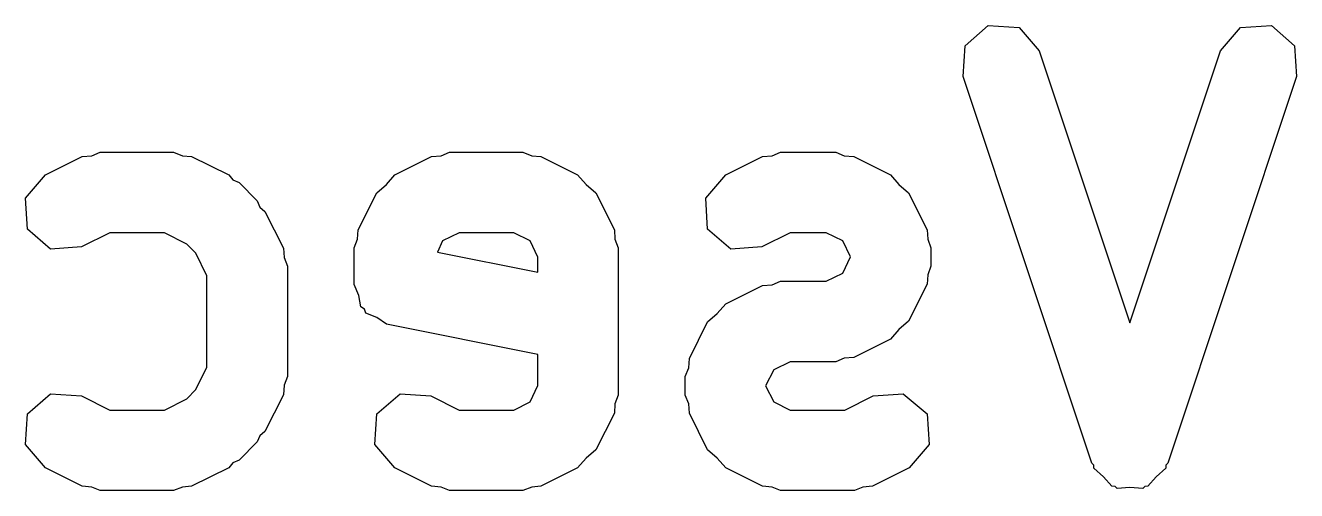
# Model space of a CAD drawing. Extents: x 83.8 to 115, y -109.8 to -83.6.
# Drawn here: x 113.041 to 115.016, y -91.634 to -90.912 of the extents above; entities that cross this region are included whole.
import ezdxf

# ---------------------------------------------------------------- set-up
doc = ezdxf.new("R2010")
doc.units = 0
doc.layers.add('BLACK', color=7, linetype='CONTINUOUS')

msp = doc.modelspace()

# ---------------------------------------------------------------- linework, layer by layer
at = {"layer": 'BLACK', "linetype": 'CONTINUOUS'}
for p, q in [((114.501, -90.9435), (114.537, -90.9121)), ((114.537, -90.9121), (114.585, -90.9155)), ((114.585, -90.9155), (114.616, -90.9517)), ((114.898, -90.9517), (114.929, -90.9155)), ((114.929, -90.9155), (114.977, -90.9121)), ((114.977, -90.9121), (115.013, -90.9435)), ((114.498, -90.9912), (114.501, -90.9435)), ((115.013, -90.9435), (115.016, -90.9912)), ((114.616, -90.9517), (114.757, -91.3738)), ((114.757, -91.3738), (114.898, -90.9517)), ((114.698, -91.5912), (114.498, -90.9912)), ((115.016, -90.9912), (114.816, -91.5912)), ((113.072, -91.1441), (113.129, -91.1155)), ((113.129, -91.1155), (113.144, -91.1145)), ((113.144, -91.1145), (113.157, -91.1089)), ((113.157, -91.1089), (113.271, -91.1089)), ((113.271, -91.1089), (113.285, -91.1145)), ((113.285, -91.1145), (113.299, -91.1155)), ((113.299, -91.1155), (113.357, -91.1441)), ((113.615, -91.1441), (113.672, -91.1155)), ((113.672, -91.1155), (113.687, -91.1145)), ((113.687, -91.1145), (113.7, -91.1089)), ((113.7, -91.1089), (113.814, -91.1089)), ((113.814, -91.1089), (113.828, -91.1145)), ((113.828, -91.1145), (113.842, -91.1155)), ((113.842, -91.1155), (113.899, -91.1441)), ((114.129, -91.1441), (114.186, -91.1155)), ((114.186, -91.1155), (114.201, -91.1145)), ((114.201, -91.1145), (114.214, -91.1089)), ((114.214, -91.1089), (114.3, -91.1089)), ((114.3, -91.1089), (114.313, -91.1145)), ((114.313, -91.1145), (114.328, -91.1155)), ((114.328, -91.1155), (114.385, -91.1441)), ((113.041, -91.1802), (113.072, -91.1441)), ((113.357, -91.1441), (113.363, -91.1519)), ((113.602, -91.1591), (113.615, -91.1441)), ((113.899, -91.1441), (113.912, -91.1591)), ((114.098, -91.1802), (114.129, -91.1441)), ((114.385, -91.1441), (114.398, -91.1591)), ((113.363, -91.1519), (113.373, -91.1558)), ((113.373, -91.1558), (113.401, -91.1844)), ((113.587, -91.172), (113.602, -91.1591)), ((113.912, -91.1591), (113.927, -91.172)), ((114.398, -91.1591), (114.413, -91.172)), ((113.044, -91.228), (113.041, -91.1802)), ((113.401, -91.1844), (113.405, -91.1939)), ((113.558, -91.2292), (113.587, -91.172)), ((113.927, -91.172), (113.956, -91.2292)), ((114.101, -91.228), (114.098, -91.1802)), ((114.413, -91.172), (114.442, -91.2292)), ((113.405, -91.1939), (113.413, -91.2006)), ((113.413, -91.2006), (113.442, -91.2578)), ((113.08, -91.2593), (113.044, -91.228)), ((113.172, -91.2339), (113.128, -91.2559)), ((113.257, -91.2339), (113.172, -91.2339)), ((113.292, -91.2514), (113.257, -91.2339)), ((113.552, -91.2571), (113.557, -91.2437)), ((113.557, -91.2437), (113.558, -91.2292)), ((113.715, -91.2339), (113.689, -91.2466)), ((113.8, -91.2339), (113.715, -91.2339)), ((113.825, -91.2466), (113.8, -91.2339)), ((113.956, -91.2292), (113.957, -91.2437)), ((113.957, -91.2437), (113.962, -91.2571)), ((114.137, -91.2593), (114.101, -91.228)), ((114.229, -91.2339), (114.185, -91.2559)), ((114.285, -91.2339), (114.229, -91.2339)), ((114.311, -91.2466), (114.285, -91.2339)), ((114.442, -91.2292), (114.443, -91.2437)), ((114.443, -91.2437), (114.448, -91.2571)), ((113.128, -91.2559), (113.08, -91.2593)), ((113.306, -91.2656), (113.292, -91.2514)), ((113.442, -91.2578), (113.443, -91.2723)), ((113.552, -91.3143), (113.552, -91.2571)), ((113.689, -91.2466), (113.681, -91.2639)), ((113.681, -91.2639), (113.837, -91.2952)), ((113.837, -91.2719), (113.825, -91.2466)), ((113.962, -91.2571), (113.962, -91.4857)), ((114.185, -91.2559), (114.137, -91.2593)), ((114.323, -91.2714), (114.311, -91.2466)), ((114.448, -91.2571), (114.448, -91.2857)), ((113.323, -91.3005), (113.306, -91.2656)), ((113.443, -91.2723), (113.448, -91.2857)), ((113.837, -91.2952), (113.837, -91.2719)), ((114.311, -91.2963), (114.323, -91.2714)), ((113.323, -91.4424), (113.323, -91.3005)), ((113.448, -91.2857), (113.448, -91.4571)), ((114.285, -91.3089), (114.311, -91.2963)), ((114.443, -91.2992), (114.442, -91.3137)), ((114.448, -91.2857), (114.443, -91.2992)), ((113.559, -91.3311), (113.552, -91.3143)), ((114.129, -91.3441), (114.186, -91.3155)), ((114.186, -91.3155), (114.201, -91.3145)), ((114.201, -91.3145), (114.214, -91.3089)), ((114.214, -91.3089), (114.285, -91.3089)), ((114.442, -91.3137), (114.413, -91.3708)), ((113.562, -91.349), (113.559, -91.3311)), ((113.568, -91.3525), (113.562, -91.349)), ((113.57, -91.3585), (113.568, -91.3525)), ((113.587, -91.3654), (113.57, -91.3585)), ((114.101, -91.372), (114.116, -91.3591)), ((114.116, -91.3591), (114.129, -91.3441)), ((113.602, -91.3756), (113.587, -91.3654)), ((113.837, -91.4227), (113.602, -91.3756)), ((114.073, -91.4292), (114.101, -91.372)), ((114.413, -91.3708), (114.398, -91.3838)), ((114.385, -91.3988), (114.328, -91.4273)), ((114.398, -91.3838), (114.385, -91.3988)), ((113.837, -91.471), (113.837, -91.4227)), ((113.306, -91.4773), (113.323, -91.4424)), ((114.072, -91.4437), (114.073, -91.4292)), ((114.229, -91.4339), (114.204, -91.4466)), ((114.3, -91.4339), (114.229, -91.4339)), ((114.313, -91.4284), (114.3, -91.4339)), ((114.328, -91.4273), (114.313, -91.4284)), ((113.448, -91.4571), (113.443, -91.4706)), ((114.066, -91.4571), (114.072, -91.4437)), ((114.066, -91.4857), (114.066, -91.4571)), ((114.204, -91.4466), (114.191, -91.4714)), ((113.292, -91.4915), (113.306, -91.4773)), ((113.443, -91.4706), (113.442, -91.4851)), ((113.825, -91.4963), (113.837, -91.471)), ((114.191, -91.4714), (114.204, -91.4963)), ((113.044, -91.5149), (113.08, -91.4836)), ((113.08, -91.4836), (113.128, -91.487)), ((113.128, -91.487), (113.172, -91.5089)), ((113.257, -91.5089), (113.292, -91.4915)), ((113.442, -91.4851), (113.413, -91.5422)), ((113.587, -91.5149), (113.623, -91.4836)), ((113.623, -91.4836), (113.671, -91.487)), ((113.671, -91.487), (113.715, -91.5089)), ((113.8, -91.5089), (113.825, -91.4963)), ((113.957, -91.4992), (113.956, -91.5137)), ((113.962, -91.4857), (113.957, -91.4992)), ((114.072, -91.4992), (114.066, -91.4857)), ((114.073, -91.5137), (114.072, -91.4992)), ((114.204, -91.4963), (114.229, -91.5089)), ((114.314, -91.5089), (114.358, -91.487)), ((114.358, -91.487), (114.405, -91.4836)), ((114.405, -91.4836), (114.442, -91.5149)), ((113.041, -91.5626), (113.044, -91.5149)), ((113.172, -91.5089), (113.257, -91.5089)), ((113.584, -91.5626), (113.587, -91.5149)), ((113.715, -91.5089), (113.8, -91.5089)), ((113.956, -91.5137), (113.927, -91.5708)), ((114.101, -91.5708), (114.073, -91.5137)), ((114.229, -91.5089), (114.314, -91.5089)), ((114.442, -91.5149), (114.445, -91.5626)), ((113.401, -91.5585), (113.373, -91.587)), ((113.405, -91.549), (113.401, -91.5585)), ((113.413, -91.5422), (113.405, -91.549)), ((113.072, -91.5988), (113.041, -91.5626)), ((113.615, -91.5988), (113.584, -91.5626)), ((113.927, -91.5708), (113.912, -91.5838)), ((114.116, -91.5838), (114.101, -91.5708)), ((114.445, -91.5626), (114.414, -91.5988)), ((113.129, -91.6273), (113.072, -91.5988)), ((113.357, -91.5988), (113.299, -91.6273)), ((113.363, -91.591), (113.357, -91.5988)), ((113.373, -91.587), (113.363, -91.591)), ((113.672, -91.6273), (113.615, -91.5988)), ((113.899, -91.5988), (113.842, -91.6273)), ((113.912, -91.5838), (113.899, -91.5988)), ((114.129, -91.5988), (114.116, -91.5838)), ((114.186, -91.6273), (114.129, -91.5988)), ((114.414, -91.5988), (114.357, -91.6273)), ((114.701, -91.5947), (114.698, -91.5912)), ((114.701, -91.5994), (114.701, -91.5947)), ((114.716, -91.6124), (114.701, -91.5994)), ((114.813, -91.5994), (114.798, -91.6124)), ((114.816, -91.5912), (114.813, -91.5947)), ((114.813, -91.5947), (114.813, -91.5994)), ((114.729, -91.6273), (114.716, -91.6124)), ((114.798, -91.6124), (114.785, -91.6273)), ((113.144, -91.6284), (113.129, -91.6273)), ((113.157, -91.6339), (113.144, -91.6284)), ((113.271, -91.6339), (113.157, -91.6339)), ((113.285, -91.6284), (113.271, -91.6339)), ((113.299, -91.6273), (113.285, -91.6284)), ((113.687, -91.6284), (113.672, -91.6273)), ((113.7, -91.6339), (113.687, -91.6284)), ((113.814, -91.6339), (113.7, -91.6339)), ((113.828, -91.6284), (113.814, -91.6339)), ((113.842, -91.6273), (113.828, -91.6284)), ((114.201, -91.6284), (114.186, -91.6273)), ((114.214, -91.6339), (114.201, -91.6284)), ((114.329, -91.6339), (114.214, -91.6339)), ((114.342, -91.6284), (114.329, -91.6339)), ((114.357, -91.6273), (114.342, -91.6284)), ((114.734, -91.6277), (114.729, -91.6273)), ((114.737, -91.6307), (114.734, -91.6277)), ((114.757, -91.6293), (114.737, -91.6307)), ((114.777, -91.6307), (114.757, -91.6293)), ((114.78, -91.6277), (114.777, -91.6307)), ((114.785, -91.6273), (114.78, -91.6277))]:
    msp.add_line(p, q, dxfattribs=at)

doc.saveas('drawing.dxf')
